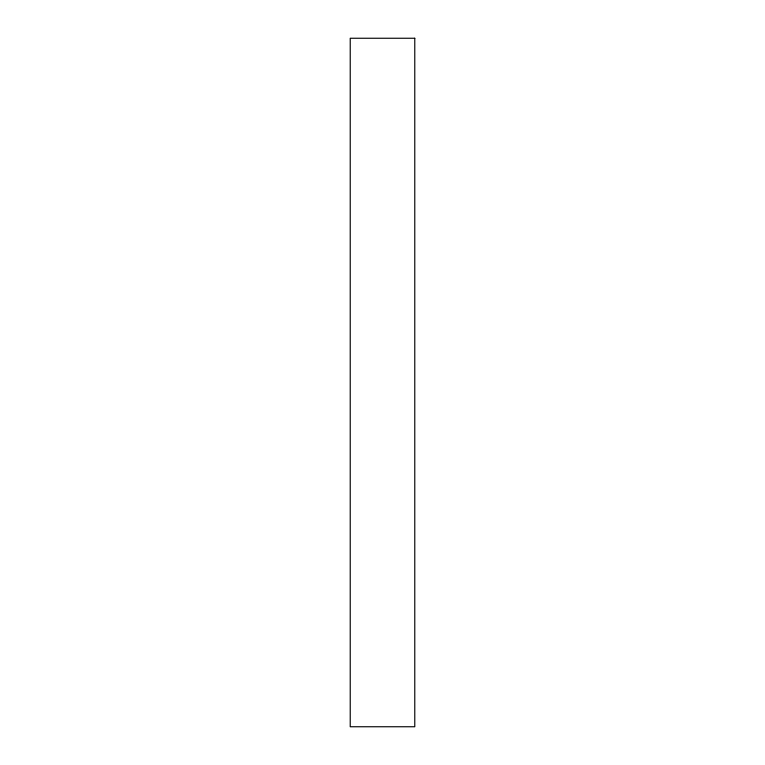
<?xml version="1.0" encoding="UTF-8"?>
<svg xmlns="http://www.w3.org/2000/svg" width="765" height="765" viewBox="0 0 765 765"><rect width="100%" height="100%" fill="white"/><g stroke="black" fill="none" stroke-linecap="round" stroke-linejoin="round"><path stroke-width="1.15" d="M414.773 38.25L350.227 38.25L350.227 726.75L414.773 726.75L414.773 38.25"/></g></svg>
